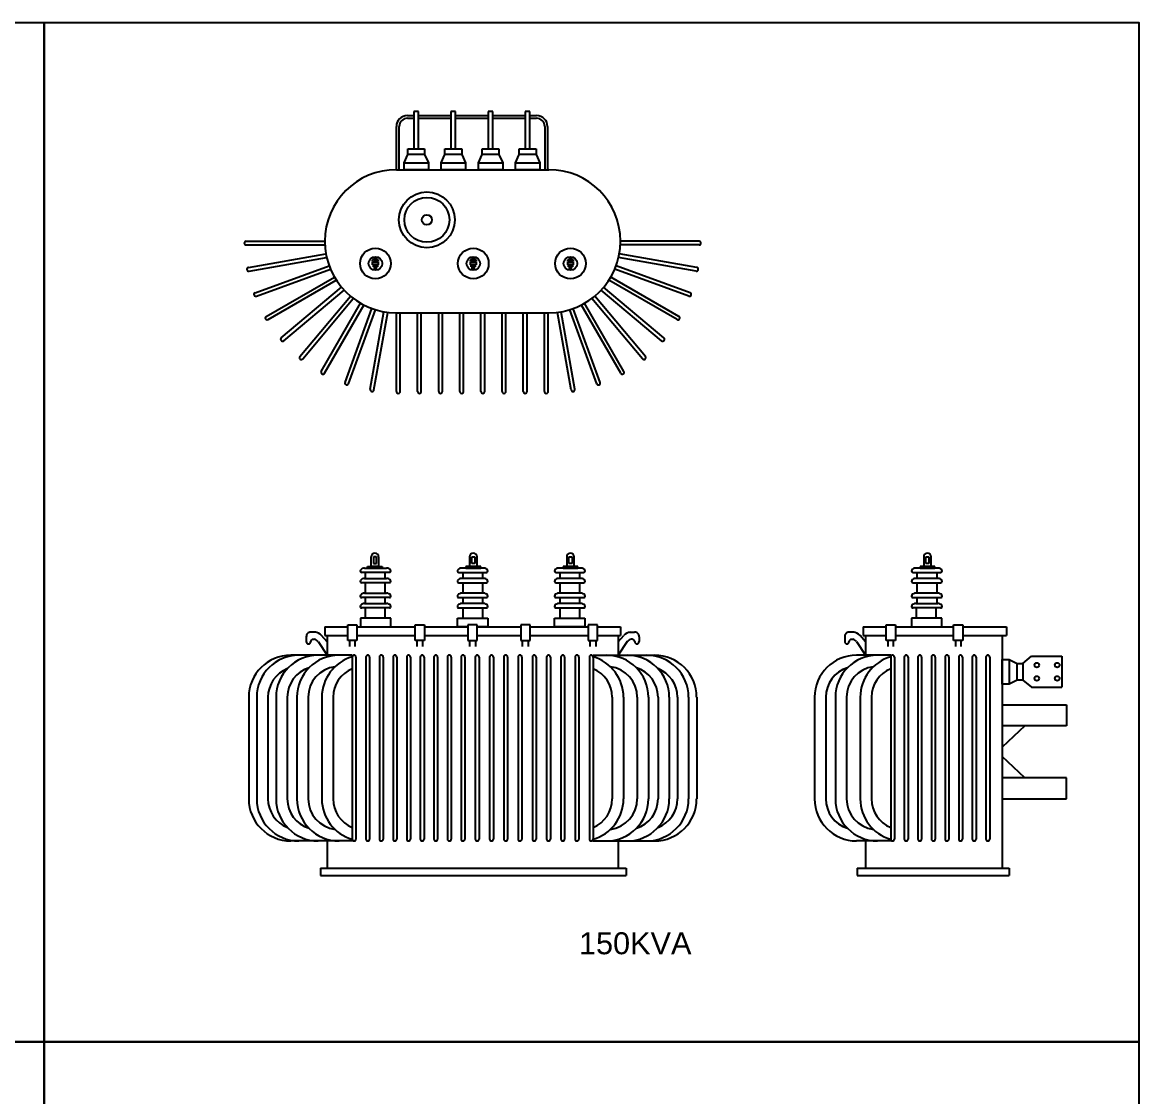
# Model space of a CAD drawing. Header units: millimetres. Extents: x 2237 to 13945, y -185 to 7152.
# Drawn here: x 5900 to 9712, y 3483 to 7152 of the extents above; entities that cross this region are included whole.
import ezdxf

# ---------------------------------------------------------------- set-up
doc = ezdxf.new("R2010")
doc.units = ezdxf.units.MM
doc.layers.add('TRAFO', color=21, linetype='Continuous')
doc.styles.get("Standard").update_dxf_attribs({"font": 'arial.ttf'})

msp = doc.modelspace()

# ---------------------------------------------------------------- linework, layer by layer
for points in [[(2237.4, 7151.6), (5974.5, 7151.6), (5974.5, 3670.8), (2237.4, 3670.8)], [(5974.5, 7151.6), (9711.7, 7151.6), (9711.7, 3670.8), (5974.5, 3670.8)], [(2237.4, 3670.8), (5974.5, 3670.8), (5974.5, -185.4), (2237.4, -185.4)], [(5974.5, 3670.8), (9711.7, 3670.8), (9711.7, -185.4), (5974.5, -185.4)]]:
    msp.add_lwpolyline(points, close=True)
at = {"layer": 'TRAFO'}
for p, q in [((7214.7, 6833.3), (7236.5, 6833.3)), ((7214.7, 6823.9), (7236.5, 6823.9)), ((7252.5, 6846.9), (7236.5, 6846.9)), ((7236.5, 6846.9), (7236.5, 6719.9)), ((7252.5, 6719.9), (7252.5, 6846.9)), ((7252.5, 6833.3), (7363.4, 6833.3)), ((7252.5, 6823.9), (7363.4, 6823.9)), ((7379.4, 6846.9), (7363.4, 6846.9)), ((7363.4, 6846.9), (7363.4, 6719.9)), ((7379.4, 6719.9), (7379.4, 6846.9)), ((7379.4, 6833.3), (7490.3, 6833.3)), ((7379.4, 6823.9), (7490.3, 6823.9)), ((7506.3, 6846.9), (7490.3, 6846.9)), ((7490.3, 6846.9), (7490.3, 6719.9)), ((7506.3, 6719.9), (7506.3, 6846.9)), ((7506.3, 6833.3), (7617.1, 6833.3)), ((7506.3, 6823.9), (7617.1, 6823.9)), ((7633.2, 6846.9), (7617.1, 6846.9)), ((7617.1, 6846.9), (7617.1, 6719.9)), ((7633.2, 6719.9), (7633.2, 6846.9)), ((7633.2, 6833.3), (7655.7, 6833.3)), ((7633.2, 6823.9), (7655.7, 6823.9)), ((7177.2, 6648.4), (7177.2, 6795.8)), ((7186.5, 6648.4), (7186.5, 6795.8)), ((7683.9, 6795.8), (7683.9, 6648.4)), ((7693.2, 6795.8), (7693.2, 6648.4)), ((7215.9, 6700.7), (7215.9, 6719.9)), ((7215.9, 6719.9), (7273.1, 6719.9)), ((7236.5, 6719.9), (7252.5, 6719.9)), ((7273.1, 6719.9), (7273.1, 6700.7)), ((7342.8, 6700.7), (7342.8, 6719.9)), ((7342.8, 6719.9), (7400, 6719.9)), ((7363.4, 6719.9), (7379.4, 6719.9)), ((7400, 6719.9), (7400, 6700.7)), ((7469.6, 6700.7), (7469.6, 6719.9)), ((7469.6, 6719.9), (7526.9, 6719.9)), ((7490.3, 6719.9), (7506.3, 6719.9)), ((7526.9, 6719.9), (7526.9, 6700.7)), ((7596.5, 6700.7), (7596.5, 6719.9)), ((7596.5, 6719.9), (7653.8, 6719.9)), ((7617.1, 6719.9), (7633.2, 6719.9)), ((7653.8, 6719.9), (7653.8, 6700.7)), ((7203.1, 6672.4), (7215.9, 6700.7)), ((7203.1, 6648.4), (7203.1, 6672.4)), ((7203.1, 6672.4), (7286.7, 6672.4)), ((7273.1, 6700.7), (7215.9, 6700.7)), ((7273.1, 6700.7), (7286.7, 6672.4)), ((7286.7, 6672.4), (7286.7, 6648.4)), ((7330, 6672.4), (7342.8, 6700.7)), ((7330, 6648.4), (7330, 6672.4)), ((7330, 6672.4), (7413.5, 6672.4)), ((7400, 6700.7), (7342.8, 6700.7)), ((7400, 6700.7), (7413.5, 6672.4)), ((7413.5, 6672.4), (7413.5, 6648.4)), ((7456.9, 6672.4), (7469.6, 6700.7)), ((7456.9, 6648.4), (7456.9, 6672.4)), ((7456.9, 6672.4), (7540.4, 6672.4)), ((7526.9, 6700.7), (7469.6, 6700.7)), ((7526.9, 6700.7), (7540.4, 6672.4)), ((7540.4, 6672.4), (7540.4, 6648.4)), ((7583.7, 6672.4), (7596.5, 6700.7)), ((7583.7, 6648.4), (7583.7, 6672.4)), ((7583.7, 6672.4), (7667.3, 6672.4)), ((7653.8, 6700.7), (7596.5, 6700.7)), ((7653.8, 6700.7), (7667.3, 6672.4)), ((7667.3, 6672.4), (7667.3, 6648.4)), ((7177.2, 6648.4), (7697.7, 6648.4)), ((7286.7, 6648.4), (7203.1, 6648.4)), ((7413.5, 6648.4), (7330, 6648.4)), ((7540.4, 6648.4), (7456.9, 6648.4)), ((7667.3, 6648.4), (7583.7, 6648.4)), ((6664, 6404.1), (6932.8, 6404.1)), ((8210.6, 6404.1), (7941.8, 6404.1)), ((6664, 6391.3), (6932.8, 6391.3)), ((8210.6, 6391.3), (7941.8, 6391.3)), ((6671.7, 6314.9), (6936.5, 6361.6)), ((6674, 6302.4), (6938.7, 6349)), ((7095.9, 6335.3), (7095.9, 6340.6)), ((7098.2, 6335.3), (7095.9, 6335.3)), ((7095.9, 6332.9), (7114.9, 6332.9)), ((7095.9, 6323.3), (7095.9, 6332.9)), ((7098.2, 6335.3), (7101.5, 6335.3)), ((7098.2, 6332.9), (7112.7, 6332.9)), ((7101.5, 6335.3), (7101.5, 6332.9)), ((7112.7, 6335.3), (7109.4, 6335.3)), ((7109.4, 6335.3), (7109.4, 6332.9)), ((7114.9, 6335.3), (7112.7, 6335.3)), ((7114.9, 6340.6), (7114.9, 6335.3)), ((7114.9, 6332.9), (7114.9, 6323.3)), ((7430.2, 6335.3), (7430.2, 6340.6)), ((7432.4, 6335.3), (7430.2, 6335.3)), ((7430.2, 6332.9), (7449.1, 6332.9)), ((7430.2, 6323.3), (7430.2, 6332.9)), ((7432.4, 6335.3), (7435.7, 6335.3)), ((7432.4, 6332.9), (7446.9, 6332.9)), ((7435.7, 6335.3), (7435.7, 6332.9)), ((7446.9, 6335.3), (7443.6, 6335.3)), ((7443.6, 6335.3), (7443.6, 6332.9)), ((7449.1, 6335.3), (7446.9, 6335.3)), ((7449.1, 6340.6), (7449.1, 6335.3)), ((7449.1, 6332.9), (7449.1, 6323.3)), ((7761.9, 6335.3), (7761.9, 6340.6)), ((7764.2, 6335.3), (7761.9, 6335.3)), ((7761.9, 6332.9), (7780.9, 6332.9)), ((7761.9, 6323.3), (7761.9, 6332.9)), ((7764.2, 6335.3), (7767.4, 6335.3)), ((7764.2, 6332.9), (7778.7, 6332.9)), ((7767.4, 6335.3), (7767.4, 6332.9)), ((7778.7, 6335.3), (7775.4, 6335.3)), ((7775.4, 6335.3), (7775.4, 6332.9)), ((7780.9, 6335.3), (7778.7, 6335.3)), ((7780.9, 6340.6), (7780.9, 6335.3)), ((7780.9, 6332.9), (7780.9, 6323.3)), ((8200.6, 6302.4), (7935.9, 6349)), ((8202.9, 6314.9), (7938.1, 6361.6)), ((6694.9, 6228.5), (6947.5, 6320.5)), ((6699.3, 6216.5), (6951.9, 6308.5)), ((7114.9, 6323.3), (7095.9, 6323.3)), ((7098.7, 6323.3), (7112.1, 6323.3)), ((7098.7, 6317.1), (7098.7, 6323.3)), ((7112.1, 6317.1), (7098.7, 6317.1)), ((7102.1, 6317.1), (7108.3, 6317.1)), ((7102.1, 6310.2), (7102.1, 6317.1)), ((7108.3, 6310.2), (7102.1, 6310.2)), ((7108.3, 6317.1), (7108.3, 6310.2)), ((7112.1, 6323.3), (7112.1, 6317.1)), ((7449.1, 6323.3), (7430.2, 6323.3)), ((7432.9, 6323.3), (7446.3, 6323.3)), ((7432.9, 6317.1), (7432.9, 6323.3)), ((7446.3, 6317.1), (7432.9, 6317.1)), ((7436.3, 6317.1), (7442.5, 6317.1)), ((7436.3, 6310.2), (7436.3, 6317.1)), ((7442.5, 6310.2), (7436.3, 6310.2)), ((7442.5, 6317.1), (7442.5, 6310.2)), ((7446.3, 6323.3), (7446.3, 6317.1)), ((7780.9, 6323.3), (7761.9, 6323.3)), ((7764.7, 6323.3), (7778.1, 6323.3)), ((7764.7, 6317.1), (7764.7, 6323.3)), ((7778.1, 6317.1), (7764.7, 6317.1)), ((7768.1, 6317.1), (7774.3, 6317.1)), ((7768.1, 6310.2), (7768.1, 6317.1)), ((7774.3, 6310.2), (7768.1, 6310.2)), ((7774.3, 6317.1), (7774.3, 6310.2)), ((7778.1, 6323.3), (7778.1, 6317.1)), ((8175.3, 6216.5), (7922.7, 6308.5)), ((8179.7, 6228.5), (7927.1, 6320.5)), ((6732.7, 6147.5), (6965.5, 6281.9)), ((6739.1, 6136.4), (6971.9, 6270.8)), ((8135.5, 6136.4), (7902.7, 6270.8)), ((8141.9, 6147.5), (7909.1, 6281.9)), ((6784, 6074.2), (6989.9, 6247)), ((6792.2, 6064.4), (6998.2, 6237.2)), ((6847.3, 6011), (7020.1, 6216.9)), ((8027.3, 6011), (7854.5, 6216.9)), ((8082.4, 6064.4), (7876.4, 6237.2)), ((8090.6, 6074.2), (7884.7, 6247)), ((6857.1, 6002.7), (7029.9, 6208.7)), ((6920.5, 5959.7), (7054.9, 6192.5)), ((6931.6, 5953.3), (7066, 6186.1)), ((7943, 5953.3), (7808.6, 6186.1)), ((7954.1, 5959.7), (7819.7, 6192.5)), ((8017.5, 6002.7), (7844.7, 6208.7)), ((7001.6, 5921.9), (7093.5, 6174.5)), ((7013.6, 5917.5), (7105.6, 6170.1)), ((7088, 5898.7), (7134.7, 6163.5)), ((7100.6, 5896.5), (7147.3, 6161.2)), ((7177.1, 5890.9), (7177.1, 6159.7)), ((7177.2, 6159.7), (7697.7, 6159.7)), ((7189.9, 5890.9), (7189.9, 6159.7)), ((7249.3, 5890.9), (7249.3, 6159.7)), ((7262.1, 5890.9), (7262.1, 6159.7)), ((7321.5, 5890.9), (7321.5, 6159.7)), ((7334.3, 5890.9), (7334.3, 6159.7)), ((7393.7, 5890.9), (7393.7, 6159.7)), ((7406.5, 5890.9), (7406.5, 6159.7)), ((7465.9, 5890.9), (7465.9, 6159.7)), ((7478.7, 5890.9), (7478.7, 6159.7)), ((7538.1, 5890.9), (7538.1, 6159.7)), ((7550.9, 5890.9), (7550.9, 6159.7)), ((7610.3, 5890.9), (7610.3, 6159.7)), ((7623.1, 5890.9), (7623.1, 6159.7)), ((7682.5, 5890.9), (7682.5, 6159.7)), ((7695.3, 5890.9), (7695.3, 6159.7)), ((7774, 5896.5), (7727.3, 6161.2)), ((7786.6, 5898.7), (7739.9, 6163.5)), ((7861, 5917.5), (7769, 6170.1)), ((7873, 5921.9), (7781.1, 6174.5)), ((7090.9, 5293.9), (7090.9, 5326)), ((7109, 5326.4), (7098.5, 5326.4)), ((7098.5, 5326.4), (7098.5, 5303.5)), ((7098.5, 5303.5), (7109, 5303.5)), ((7109, 5303.5), (7109, 5326.4)), ((7116.5, 5326), (7116.5, 5293.9)), ((7426.9, 5326), (7426.9, 5293.9)), ((7434.4, 5326.4), (7444.9, 5326.4)), ((7434.4, 5303.5), (7434.4, 5326.4)), ((7444.9, 5303.5), (7434.4, 5303.5)), ((7444.9, 5326.4), (7444.9, 5303.5)), ((7452.4, 5293.9), (7452.4, 5326)), ((7758.6, 5326), (7758.6, 5293.9)), ((7766.2, 5326.4), (7776.7, 5326.4)), ((7766.2, 5303.5), (7766.2, 5326.4)), ((7776.7, 5303.5), (7766.2, 5303.5)), ((7776.7, 5326.4), (7776.7, 5303.5)), ((7784.2, 5293.9), (7784.2, 5326)), ((8977.7, 5326), (8977.7, 5293.9)), ((8985.2, 5326.4), (8995.7, 5326.4)), ((8985.2, 5303.5), (8985.2, 5326.4)), ((8995.7, 5303.5), (8985.2, 5303.5)), ((8995.7, 5326.4), (8995.7, 5303.5)), ((9003.2, 5293.9), (9003.2, 5326)), ((7153, 5273.2), (7058.9, 5273.2)), ((7068, 5288.3), (7143.8, 5288.3)), ((7071.1, 5253), (7071.1, 5273.2)), ((7078.5, 5288.3), (7078.5, 5293.9)), ((7078.5, 5293.9), (7128.9, 5293.9)), ((7128.9, 5288.3), (7078.5, 5288.3)), ((7116.5, 5293.9), (7090.9, 5293.9)), ((7128.9, 5293.9), (7128.9, 5288.3)), ((7138.4, 5253), (7138.4, 5273.2)), ((7390.3, 5273.2), (7484.5, 5273.2)), ((7475.3, 5288.3), (7399.5, 5288.3)), ((7405, 5253), (7405, 5273.2)), ((7464.9, 5293.9), (7414.4, 5293.9)), ((7414.4, 5293.9), (7414.4, 5288.3)), ((7414.4, 5288.3), (7464.9, 5288.3)), ((7426.9, 5293.9), (7452.4, 5293.9)), ((7464.9, 5288.3), (7464.9, 5293.9)), ((7472.3, 5253), (7472.3, 5273.2)), ((7722.1, 5273.2), (7816.3, 5273.2)), ((7807.1, 5288.3), (7731.3, 5288.3)), ((7736.7, 5253), (7736.7, 5273.2)), ((7796.6, 5293.9), (7746.2, 5293.9)), ((7746.2, 5293.9), (7746.2, 5288.3)), ((7746.2, 5288.3), (7796.6, 5288.3)), ((7758.6, 5293.9), (7784.2, 5293.9)), ((7796.6, 5288.3), (7796.6, 5293.9)), ((7804, 5253), (7804, 5273.2)), ((8941.1, 5273.2), (9035.3, 5273.2)), ((9026.1, 5288.3), (8950.3, 5288.3)), ((8955.7, 5253), (8955.7, 5273.2)), ((9015.7, 5293.9), (8965.2, 5293.9)), ((8965.2, 5293.9), (8965.2, 5288.3)), ((8965.2, 5288.3), (9015.7, 5288.3)), ((8977.7, 5293.9), (9003.2, 5293.9)), ((9015.7, 5288.3), (9015.7, 5293.9)), ((9023.1, 5253), (9023.1, 5273.2)), ((7153, 5237.9), (7058.9, 5237.9)), ((7068, 5253), (7143.8, 5253)), ((7071.1, 5202.5), (7071.1, 5237.4)), ((7138.4, 5202.5), (7138.4, 5237.4)), ((7390.3, 5237.9), (7484.5, 5237.9)), ((7475.3, 5253), (7399.5, 5253)), ((7405, 5202.5), (7405, 5237.4)), ((7472.3, 5202.5), (7472.3, 5237.4)), ((7722.1, 5237.9), (7816.3, 5237.9)), ((7807.1, 5253), (7731.3, 5253)), ((7736.7, 5202.5), (7736.7, 5237.4)), ((7804, 5202.5), (7804, 5237.4)), ((8941.1, 5237.9), (9035.3, 5237.9)), ((9026.1, 5253), (8950.3, 5253)), ((8955.7, 5202.5), (8955.7, 5237.4)), ((9023.1, 5202.5), (9023.1, 5237.4)), ((7153, 5187.5), (7058.9, 5187.5)), ((7068, 5202.5), (7143.8, 5202.5)), ((7071.1, 5167.2), (7071.1, 5187.5)), ((7138.4, 5167.2), (7138.4, 5187.5)), ((7390.3, 5187.5), (7484.5, 5187.5)), ((7475.3, 5202.5), (7399.5, 5202.5)), ((7405, 5167.2), (7405, 5187.5)), ((7472.3, 5167.2), (7472.3, 5187.5)), ((7722.1, 5187.5), (7816.3, 5187.5)), ((7807.1, 5202.5), (7731.3, 5202.5)), ((7736.7, 5167.2), (7736.7, 5187.5)), ((7804, 5167.2), (7804, 5187.5)), ((8941.1, 5187.5), (9035.3, 5187.5)), ((9026.1, 5202.5), (8950.3, 5202.5)), ((8955.7, 5167.2), (8955.7, 5187.5)), ((9023.1, 5167.2), (9023.1, 5187.5)), ((7153, 5152.2), (7058.9, 5152.2)), ((7068, 5167.2), (7143.8, 5167.2)), ((7071.1, 5116.8), (7071.1, 5151.6)), ((7138.4, 5116.8), (7138.4, 5151.6)), ((7390.3, 5152.2), (7484.5, 5152.2)), ((7475.3, 5167.2), (7399.5, 5167.2)), ((7405, 5116.8), (7405, 5151.6)), ((7472.3, 5116.8), (7472.3, 5151.6)), ((7722.1, 5152.2), (7816.3, 5152.2)), ((7807.1, 5167.2), (7731.3, 5167.2)), ((7736.7, 5116.8), (7736.7, 5151.6)), ((7804, 5116.8), (7804, 5151.6)), ((9035.3, 5152.2), (8941.1, 5152.2)), ((8950.3, 5167.2), (9026.1, 5167.2)), ((8953.3, 5116.8), (8953.3, 5151.6)), ((9020.7, 5116.8), (9020.7, 5151.6)), ((7157.6, 5116.8), (7054.2, 5116.8)), ((7054.2, 5116.8), (7054.2, 5088)), ((7157.6, 5088), (7157.6, 5116.8)), ((7385.7, 5088), (7385.7, 5116.8)), ((7385.7, 5116.8), (7489.1, 5116.8)), ((7489.1, 5116.8), (7489.1, 5088)), ((7717.5, 5116.8), (7820.9, 5116.8)), ((7717.5, 5088), (7717.5, 5116.8)), ((7820.9, 5116.8), (7820.9, 5088)), ((9039.9, 5116.8), (8936.5, 5116.8)), ((8936.5, 5116.8), (8936.5, 5088)), ((9039.9, 5088), (9039.9, 5116.8)), ((6932.8, 5088), (7010.7, 5088)), ((6932.8, 5088), (6932.8, 5058.1)), ((7010.7, 5041.2), (7010.7, 5094.1)), ((7010.7, 5094.1), (7042.5, 5094.1)), ((7042.5, 5094.1), (7042.5, 5041.2)), ((7042.5, 5088), (7241.3, 5088)), ((7054.2, 5088), (7157.6, 5088)), ((7241.3, 5041.2), (7241.3, 5094.1)), ((7241.3, 5094.1), (7273, 5094.1)), ((7273, 5094.1), (7273, 5041.2)), ((7273, 5088), (7421.5, 5088)), ((7421.5, 5088), (7385.7, 5088)), ((7453.3, 5094.1), (7421.5, 5094.1)), ((7421.5, 5094.1), (7421.5, 5041.2)), ((7453.3, 5041.2), (7453.3, 5094.1)), ((7453.3, 5088), (7601.8, 5088)), ((7489.1, 5088), (7453.3, 5088)), ((7633.6, 5094.1), (7601.8, 5094.1)), ((7601.8, 5094.1), (7601.8, 5041.2)), ((7633.6, 5041.2), (7633.6, 5094.1)), ((7633.6, 5088), (7832.4, 5088)), ((7820.9, 5088), (7717.5, 5088)), ((7864.1, 5094.1), (7832.4, 5094.1)), ((7832.4, 5094.1), (7832.4, 5041.2)), ((7864.1, 5041.2), (7864.1, 5094.1)), ((7864.1, 5088), (7942.1, 5088)), ((7942.1, 5088), (7942.1, 5058.1)), ((8771.4, 5088), (8849.3, 5088)), ((8771.4, 5088), (8771.4, 5058.1)), ((8849.3, 5041.2), (8849.3, 5094.1)), ((8849.3, 5094.1), (8881, 5094.1)), ((8881, 5094.1), (8881, 5041.2)), ((8881, 5088), (9079.8, 5088)), ((8936.5, 5088), (9039.9, 5088)), ((9079.8, 5041.2), (9079.8, 5094.1)), ((9079.8, 5094.1), (9111.6, 5094.1)), ((9111.6, 5094.1), (9111.6, 5041.2)), ((9111.6, 5088), (9260.1, 5088)), ((9260.1, 5088), (9260.1, 5058.1)), ((6869.4, 5053.7), (6869.4, 5036.9)), ((6884.4, 5036.9), (6884.4, 5037.4)), ((6901.5, 5068.9), (6884.6, 5068.9)), ((6891.9, 5044.8), (6896.6, 5044.8)), ((6909.9, 5037.4), (6940.6, 4990.7)), ((6940.6, 5036.1), (6921.8, 5058)), ((6932.8, 5058.1), (7010.7, 5058.1)), ((6940.6, 5058.1), (6940.6, 4990.7)), ((7042.5, 5041.2), (7010.7, 5041.2)), ((7036.3, 5041.2), (7016.8, 5041.2)), ((7016.8, 5041.2), (7016.8, 5020.2)), ((7036.3, 5020.2), (7036.3, 5041.2)), ((7042.5, 5058.1), (7241.3, 5058.1)), ((7273, 5041.2), (7241.3, 5041.2)), ((7266.9, 5041.2), (7247.4, 5041.2)), ((7247.4, 5041.2), (7247.4, 5020.2)), ((7266.9, 5020.2), (7266.9, 5041.2)), ((7273, 5058.1), (7421.5, 5058.1)), ((7421.5, 5041.2), (7453.3, 5041.2)), ((7427.7, 5020.2), (7427.7, 5041.2)), ((7427.7, 5041.2), (7447.2, 5041.2)), ((7447.2, 5041.2), (7447.2, 5020.2)), ((7453.3, 5058.1), (7601.8, 5058.1)), ((7601.8, 5041.2), (7633.6, 5041.2)), ((7608, 5020.2), (7608, 5041.2)), ((7608, 5041.2), (7627.4, 5041.2)), ((7627.4, 5041.2), (7627.4, 5020.2)), ((7633.6, 5058.1), (7832.4, 5058.1)), ((7832.4, 5041.2), (7864.1, 5041.2)), ((7838.5, 5020.2), (7838.5, 5041.2)), ((7838.5, 5041.2), (7858, 5041.2)), ((7858, 5041.2), (7858, 5020.2)), ((7864.1, 5058.1), (7942.1, 5058.1)), ((7934.5, 5058.1), (7934.5, 4990.7)), ((7934.5, 5036.1), (7953.3, 5058)), ((7965.3, 5037.4), (7934.5, 4990.7)), ((7973.6, 5068.9), (7990.5, 5068.9)), ((7983.2, 5044.8), (7978.5, 5044.8)), ((7990.7, 5036.9), (7990.7, 5037.4)), ((8005.8, 5053.7), (8005.8, 5036.9)), ((8707.9, 5053.7), (8707.9, 5036.9)), ((8722.9, 5036.9), (8722.9, 5037.4)), ((8740.1, 5068.9), (8723.2, 5068.9)), ((8730.5, 5044.8), (8735.2, 5044.8)), ((8748.4, 5037.4), (8779.2, 4990.7)), ((8779.2, 5036.1), (8760.4, 5058)), ((8771.4, 5058.1), (8849.3, 5058.1)), ((8779.2, 5058.1), (8779.2, 4990.7)), ((8881, 5041.2), (8849.3, 5041.2)), ((8874.9, 5041.2), (8855.4, 5041.2)), ((8855.4, 5041.2), (8855.4, 5020.2)), ((8874.9, 5020.2), (8874.9, 5041.2)), ((8881, 5058.1), (9079.8, 5058.1)), ((9111.6, 5041.2), (9079.8, 5041.2)), ((9105.4, 5041.2), (9086, 5041.2)), ((9086, 5041.2), (9086, 5020.2)), ((9105.4, 5020.2), (9105.4, 5041.2)), ((9111.6, 5058.1), (9260.1, 5058.1)), ((9245, 5058.1), (9245, 4263)), ((6830.5, 4990.7), (6816.3, 4990.7)), ((6911.8, 4990.7), (6816.3, 4990.7)), ((7026.3, 4990.7), (6824.6, 4990.7)), ((7026.3, 4990.7), (6940.4, 4990.7)), ((7026.3, 4990.7), (6950.2, 4990.7)), ((7026.3, 4984.3), (7026.3, 4362.9)), ((7039.1, 4984.3), (7039.1, 4362.9)), ((7072.8, 4984.3), (7072.8, 4362.9)), ((7085.6, 4984.3), (7085.6, 4362.9)), ((7119.2, 4984.3), (7119.2, 4362.9)), ((7132, 4984.3), (7132, 4362.9)), ((7165.7, 4984.3), (7165.7, 4362.9)), ((7178.5, 4984.3), (7178.5, 4362.9)), ((7212.2, 4984.3), (7212.2, 4362.9)), ((7224.9, 4984.3), (7224.9, 4362.9)), ((7258.6, 4984.3), (7258.6, 4362.9)), ((7271.4, 4984.3), (7271.4, 4362.9)), ((7305.1, 4984.3), (7305.1, 4362.9)), ((7317.9, 4984.3), (7317.9, 4362.9)), ((7351.5, 4984.3), (7351.5, 4362.9)), ((7364.3, 4984.3), (7364.3, 4362.9)), ((7398, 4984.3), (7398, 4362.9)), ((7410.8, 4984.3), (7410.8, 4362.9)), ((7446.6, 4984.3), (7446.6, 4362.9)), ((7459.4, 4984.3), (7459.4, 4362.9)), ((7495.3, 4984.3), (7495.3, 4362.9)), ((7508.1, 4984.3), (7508.1, 4362.9)), ((7544, 4984.3), (7544, 4362.9)), ((7556.8, 4984.3), (7556.8, 4362.9)), ((7592.7, 4984.3), (7592.7, 4362.9)), ((7605.5, 4984.3), (7605.5, 4362.9)), ((7641.3, 4984.3), (7641.3, 4362.9)), ((7654.1, 4984.3), (7654.1, 4362.9)), ((7690, 4984.3), (7690, 4362.9)), ((7702.8, 4984.3), (7702.8, 4362.9)), ((7738.7, 4984.3), (7738.7, 4362.9)), ((7751.5, 4984.3), (7751.5, 4362.9)), ((7787.3, 4984.3), (7787.3, 4362.9)), ((7800.1, 4984.3), (7800.1, 4362.9)), ((7836, 4984.3), (7836, 4362.9)), ((7848.8, 4990.7), (8050.5, 4990.7)), ((7848.8, 4990.7), (7924.9, 4990.7)), ((7848.8, 4990.7), (7934.7, 4990.7)), ((7848.8, 4984.3), (7848.8, 4362.9)), ((7963.3, 4990.7), (8058.8, 4990.7)), ((8044.6, 4990.7), (8058.8, 4990.7)), ((8864.9, 4990.7), (8748.4, 4990.7)), ((8864.9, 4990.7), (8779, 4990.7)), ((8864.9, 4990.7), (8788.8, 4990.7)), ((8864.9, 4984.3), (8864.9, 4362.9)), ((8877.7, 4984.3), (8877.7, 4362.9)), ((8911.4, 4984.3), (8911.4, 4362.9)), ((8924.1, 4984.3), (8924.1, 4362.9)), ((8957.8, 4984.3), (8957.8, 4362.9)), ((8970.6, 4984.3), (8970.6, 4362.9)), ((9004.3, 4984.3), (9004.3, 4362.9)), ((9017.1, 4984.3), (9017.1, 4362.9)), ((9050.7, 4984.3), (9050.7, 4362.9)), ((9063.5, 4984.3), (9063.5, 4362.9)), ((9097.2, 4984.3), (9097.2, 4362.9)), ((9110, 4984.3), (9110, 4362.9)), ((9143.6, 4984.3), (9143.6, 4362.9)), ((9156.4, 4984.3), (9156.4, 4362.9)), ((9190.1, 4984.3), (9190.1, 4362.9)), ((9202.9, 4984.3), (9202.9, 4362.9)), ((9245, 4975.6), (9269, 4975.6)), ((9245, 4892), (9245, 4975.6)), ((9269, 4975.6), (9297.3, 4962.8)), ((9269, 4975.6), (9269, 4892)), ((9297.3, 4962.8), (9316.5, 4962.8)), ((9297.3, 4905.5), (9297.3, 4962.8)), ((9316.5, 4962.8), (9345.7, 4987.1)), ((9316.5, 4962.8), (9316.5, 4905.5)), ((9345.7, 4987.1), (9449.7, 4987.1)), ((9449.7, 4987.1), (9449.7, 4881.2)), ((9269, 4892), (9245, 4892)), ((9297.3, 4905.5), (9269, 4892)), ((9316.5, 4905.5), (9297.3, 4905.5)), ((9316.5, 4905.5), (9345.7, 4881.2)), ((9345.7, 4881.2), (9449.7, 4881.2)), ((6672.8, 4847.1), (6672.8, 4500)), ((6700.2, 4847.1), (6700.2, 4500)), ((6738.5, 4847.1), (6738.5, 4500)), ((6766.3, 4847.1), (6766.3, 4500)), ((6804.5, 4847.1), (6804.5, 4500)), ((6837.5, 4847.1), (6837.5, 4500)), ((6875.8, 4847.1), (6875.8, 4500)), ((6922.5, 4847.1), (6922.5, 4500)), ((6960.8, 4847.1), (6960.8, 4500)), ((7914.3, 4847.1), (7914.3, 4500)), ((7952.6, 4847.1), (7952.6, 4500)), ((7999.3, 4847.1), (7999.3, 4500)), ((8037.6, 4847.1), (8037.6, 4500)), ((8070.6, 4847.1), (8070.6, 4500)), ((8108.9, 4847.1), (8108.9, 4500)), ((8136.6, 4847.1), (8136.6, 4500)), ((8174.9, 4847.1), (8174.9, 4500)), ((8202.4, 4847.1), (8202.4, 4500)), ((8604.8, 4847.1), (8604.8, 4500)), ((8643.1, 4847.1), (8643.1, 4500)), ((8676.1, 4847.1), (8676.1, 4500)), ((8714.4, 4847.1), (8714.4, 4500)), ((8761.1, 4847.1), (8761.1, 4500)), ((8799.3, 4847.1), (8799.3, 4500)), ((9245, 4821.3), (9464.8, 4821.3)), ((9464.8, 4821.3), (9464.8, 4749.4)), ((9464.8, 4749.4), (9245, 4749.4)), ((9322.8, 4749.4), (9245, 4677)), ((9322.8, 4571.8), (9245, 4644.2)), ((9464.8, 4571.8), (9245, 4571.8)), ((9464.8, 4499.9), (9464.8, 4571.8)), ((9245, 4499.9), (9464.8, 4499.9)), ((7001.2, 4356.5), (6815, 4356.5)), ((7026.3, 4356.5), (6824.6, 4356.5)), ((7026.3, 4356.5), (6940.4, 4356.5)), ((6940.6, 4356.5), (6940.6, 4263)), ((7026.3, 4356.5), (6950.2, 4356.5)), ((7848.8, 4356.5), (8050.5, 4356.5)), ((7848.8, 4356.5), (7924.9, 4356.5)), ((7848.8, 4356.5), (7934.7, 4356.5)), ((7874, 4356.5), (8060.1, 4356.5)), ((7934.5, 4356.5), (7934.5, 4263)), ((8839.7, 4356.5), (8748.4, 4356.5)), ((8864.9, 4356.5), (8779, 4356.5)), ((8779.2, 4356.5), (8779.2, 4263)), ((8864.9, 4356.5), (8788.8, 4356.5)), ((6917.5, 4263), (7961.8, 4263)), ((6917.5, 4263), (6917.5, 4238.8)), ((6917.5, 4238.8), (7961.8, 4238.8)), ((7961.8, 4263), (7961.8, 4238.8)), ((8750.2, 4263), (9269.5, 4263)), ((8750.2, 4263), (8750.2, 4238.8)), ((8750.2, 4238.8), (9269.5, 4238.8)), ((8779.2, 4263), (9245, 4263)), ((9269.5, 4263), (9269.5, 4238.8))]:
    msp.add_line(p, q, dxfattribs=at)
for centre, radius in [((7281.2, 6477.2), 95.3), ((7281.2, 6477.2), 76.7), ((7281.2, 6477.2), 17), ((7105.4, 6328.1), 52.4), ((7439.7, 6328.1), 52.4), ((7771.4, 6328.1), 52.4), ((7105.4, 6328.1), 23.3), ((7105.4, 6338.1), 3.29), ((7439.7, 6328.1), 23.3), ((7439.7, 6338.1), 3.29), ((7771.4, 6328.1), 23.3), ((7771.4, 6338.1), 3.29), ((9364, 4956.9), 7.85), ((9433.6, 4956.9), 7.85), ((9364, 4911.4), 7.85), ((9433.6, 4911.4), 7.85)]:
    msp.add_circle(centre, radius, dxfattribs=at)
for centre, radius, start, end in [((7214.7, 6795.8), 37.5, 90, 180), ((7214.7, 6795.8), 28.1, 90, 180), ((7655.7, 6795.8), 37.5, 0, 90), ((7655.7, 6795.8), 28.1, 0, 90), ((7177.2, 6404.1), 244.4, 90, 270), ((7697.7, 6404.1), 244.4, 270, 90), ((6664, 6397.7), 6.4, 90, 270), ((8210.6, 6397.7), 6.4, 270, 90), ((7105.4, 6328.4), 15.4, 51.9125, 128.0875), ((7439.7, 6328.4), 15.4, 51.9125, 128.0875), ((7771.4, 6328.4), 15.4, 51.9125, 128.0875), ((6672.9, 6308.6), 6.4, 100, 280), ((8201.7, 6308.6), 6.4, 260, 80), ((6697.1, 6222.5), 6.4, 110, 290), ((8177.5, 6222.5), 6.4, 250, 70), ((6735.9, 6141.9), 6.4, 120, 300), ((8138.7, 6141.9), 6.4, 240, 60), ((6788.1, 6069.3), 6.4, 130, 310), ((8086.5, 6069.3), 6.4, 230, 50), ((6852.2, 6006.8), 6.4, 140, 320), ((8022.4, 6006.8), 6.4, 220, 40), ((6926.1, 5956.5), 6.4, 150, 330), ((7948.5, 5956.5), 6.4, 210, 30), ((7007.6, 5919.7), 6.4, 160, 340), ((7867, 5919.7), 6.4, 200, 20), ((7094.3, 5897.6), 6.4, 170, 350), ((7183.5, 5890.9), 6.4, 180, 0), ((7255.7, 5890.9), 6.4, 180, 0), ((7327.9, 5890.9), 6.4, 180, 0), ((7400.1, 5890.9), 6.4, 180, 0), ((7472.3, 5890.9), 6.4, 180, 0), ((7544.5, 5890.9), 6.4, 180, 0), ((7616.7, 5890.9), 6.4, 180, 0), ((7688.9, 5890.9), 6.4, 180, 0), ((7780.3, 5897.6), 6.4, 190, 10), ((7103.7, 5326), 12.8, 0, 180), ((7439.7, 5326), 12.8, 0, 180), ((7771.4, 5326), 12.8, 0, 180), ((8990.4, 5326), 12.8, 0, 180), ((7059.9, 5278.3), 6.07, 148.6352, 212.668), ((7068.4, 5271.3), 17, 91.1111, 143.3305), ((7059.3, 5279.7), 6.46, 226.3025, 266.3432), ((7143.5, 5271.3), 17, 36.6695, 88.8889), ((7152.6, 5279.7), 6.46, 273.6568, 313.6975), ((7152, 5278.3), 6.07, 327.332, 31.3648), ((7391.4, 5278.3), 6.07, 148.6352, 212.668), ((7399.8, 5271.3), 17, 91.1111, 143.3305), ((7390.7, 5279.7), 6.46, 226.3025, 266.3432), ((7475, 5271.3), 17, 36.6695, 88.8889), ((7484.1, 5279.7), 6.46, 273.6568, 313.6975), ((7483.4, 5278.3), 6.07, 327.332, 31.3648), ((7723.2, 5278.3), 6.07, 148.6352, 212.668), ((7731.6, 5271.3), 17, 91.1111, 143.3305), ((7722.5, 5279.7), 6.46, 226.3025, 266.3432), ((7806.8, 5271.3), 17, 36.6695, 88.8889), ((7815.9, 5279.7), 6.46, 273.6568, 313.6975), ((7815.2, 5278.3), 6.07, 327.332, 31.3648), ((8942.2, 5278.3), 6.07, 148.6352, 212.668), ((8950.6, 5271.3), 17, 91.1111, 143.3305), ((8941.5, 5279.7), 6.46, 226.3025, 266.3432), ((9025.8, 5271.3), 17, 36.6695, 88.8889), ((9034.9, 5279.7), 6.46, 273.6568, 313.6975), ((9034.2, 5278.3), 6.07, 327.332, 31.3648), ((7059.9, 5243), 6.07, 148.6352, 212.668), ((7068.4, 5236), 17, 91.1111, 143.3305), ((7059.3, 5244.4), 6.46, 226.3025, 266.3432), ((7143.5, 5236), 17, 36.6695, 88.8889), ((7152.6, 5244.4), 6.46, 273.6568, 313.6975), ((7152, 5243), 6.07, 327.332, 31.3648), ((7391.4, 5243), 6.07, 148.6352, 212.668), ((7399.8, 5236), 17, 91.1111, 143.3305), ((7390.7, 5244.4), 6.46, 226.3025, 266.3432), ((7475, 5236), 17, 36.6695, 88.8889), ((7484.1, 5244.4), 6.46, 273.6568, 313.6975), ((7483.4, 5243), 6.07, 327.332, 31.3648), ((7723.2, 5243), 6.07, 148.6352, 212.668), ((7731.6, 5236), 17, 91.1111, 143.3305), ((7722.5, 5244.4), 6.46, 226.3025, 266.3432), ((7806.8, 5236), 17, 36.6695, 88.8889), ((7815.9, 5244.4), 6.46, 273.6568, 313.6975), ((7815.2, 5243), 6.07, 327.332, 31.3648), ((8942.2, 5243), 6.07, 148.6352, 212.668), ((8950.6, 5236), 17, 91.1111, 143.3305), ((8941.5, 5244.4), 6.46, 226.3025, 266.3432), ((9025.8, 5236), 17, 36.6695, 88.8889), ((9034.9, 5244.4), 6.46, 273.6568, 313.6975), ((9034.2, 5243), 6.07, 327.332, 31.3648), ((7059.9, 5192.5), 6.07, 148.6352, 212.668), ((7068.4, 5185.5), 17, 91.1111, 143.3305), ((7059.3, 5193.9), 6.46, 226.3025, 266.3432), ((7143.5, 5185.5), 17, 36.6695, 88.8889), ((7152.6, 5193.9), 6.46, 273.6568, 313.6975), ((7152, 5192.5), 6.07, 327.332, 31.3648), ((7391.4, 5192.5), 6.07, 148.6352, 212.668), ((7399.8, 5185.5), 17, 91.1111, 143.3305), ((7390.7, 5193.9), 6.46, 226.3025, 266.3432), ((7475, 5185.5), 17, 36.6695, 88.8889), ((7484.1, 5193.9), 6.46, 273.6568, 313.6975), ((7483.4, 5192.5), 6.07, 327.332, 31.3648), ((7723.2, 5192.5), 6.07, 148.6352, 212.668), ((7731.6, 5185.5), 17, 91.1111, 143.3305), ((7722.5, 5193.9), 6.46, 226.3025, 266.3432), ((7806.8, 5185.5), 17, 36.6695, 88.8889), ((7815.9, 5193.9), 6.46, 273.6568, 313.6975), ((7815.2, 5192.5), 6.07, 327.332, 31.3648), ((8942.2, 5192.5), 6.07, 148.6352, 212.668), ((8950.6, 5185.5), 17, 91.1111, 143.3305), ((8941.5, 5193.9), 6.46, 226.3025, 266.3432), ((9025.8, 5185.5), 17, 36.6695, 88.8889), ((9034.9, 5193.9), 6.46, 273.6568, 313.6975), ((9034.2, 5192.5), 6.07, 327.332, 31.3648), ((7059.9, 5157.2), 6.07, 148.6352, 212.668), ((7068.4, 5150.2), 17, 91.1111, 143.3305), ((7059.3, 5158.6), 6.46, 226.3025, 266.3432), ((7143.5, 5150.2), 17, 36.6695, 88.8889), ((7152.6, 5158.6), 6.46, 273.6568, 313.6975), ((7152, 5157.2), 6.07, 327.332, 31.3648), ((7391.4, 5157.2), 6.07, 148.6352, 212.668), ((7399.8, 5150.2), 17, 91.1111, 143.3305), ((7390.7, 5158.6), 6.46, 226.3025, 266.3432), ((7475, 5150.2), 17, 36.6695, 88.8889), ((7484.1, 5158.6), 6.46, 273.6568, 313.6975), ((7483.4, 5157.2), 6.07, 327.332, 31.3648), ((7723.2, 5157.2), 6.07, 148.6352, 212.668), ((7731.6, 5150.2), 17, 91.1111, 143.3305), ((7722.5, 5158.6), 6.46, 226.3025, 266.3432), ((7806.8, 5150.2), 17, 36.6695, 88.8889), ((7815.9, 5158.6), 6.46, 273.6568, 313.6975), ((7815.2, 5157.2), 6.07, 327.332, 31.3648), ((8942.2, 5157.2), 6.07, 148.6352, 212.668), ((8950.6, 5150.2), 17, 91.1111, 143.3305), ((8941.5, 5158.6), 6.46, 226.3025, 266.3432), ((9025.8, 5150.2), 17, 36.6695, 88.8889), ((9034.9, 5158.6), 6.46, 273.6568, 313.6975), ((9034.2, 5157.2), 6.07, 327.332, 31.3648), ((6883.9, 5054.4), 14.5, 87.0531, 183.0552), ((6876.9, 5036.9), 7.51, 180, 0), ((6891.9, 5037.2), 7.53, 90, 181.2449), ((6893.1, 5022.9), 22.2, 40.9601, 80.9317), ((6897.7, 5036.9), 32.1, 41.172, 88.5431), ((7977.5, 5036.9), 32.1, 91.4569, 138.828), ((7982, 5022.9), 22.2, 99.0683, 139.0399), ((7983.2, 5037.2), 7.53, 358.7551, 90), ((7991.3, 5054.4), 14.5, 356.9448, 92.9469), ((7998.3, 5036.9), 7.51, 180, 0), ((8722.4, 5054.4), 14.5, 87.0531, 183.0552), ((8715.4, 5036.9), 7.51, 180, 0), ((8730.5, 5037.2), 7.53, 90, 181.2449), ((8731.7, 5022.9), 22.2, 40.9601, 80.9317), ((8736.2, 5036.9), 32.1, 41.172, 88.5431), ((6816.3, 4847.1), 143.5, 90, 180), ((6843.7, 4847.1), 143.5, 90, 180), ((6909.8, 4847.1), 143.5, 90, 180), ((6981.1, 4847.1), 143.5, 90, 180), ((7066, 4847.1), 143.5, 106.0585, 180), ((7032.7, 4984.3), 6.4, 0, 180), ((7079.2, 4984.3), 6.4, 0, 180), ((7125.6, 4984.3), 6.4, 0, 180), ((7172.1, 4984.3), 6.4, 0, 180), ((7218.6, 4984.3), 6.4, 0, 180), ((7265, 4984.3), 6.4, 0, 180), ((7311.5, 4984.3), 6.4, 0, 180), ((7357.9, 4984.3), 6.4, 0, 180), ((7404.4, 4984.3), 6.4, 0, 180), ((7453, 4984.3), 6.4, 0, 180), ((7501.7, 4984.3), 6.4, 0, 180), ((7550.4, 4984.3), 6.4, 0, 180), ((7599.1, 4984.3), 6.4, 0, 180), ((7647.7, 4984.3), 6.4, 0, 180), ((7696.4, 4984.3), 6.4, 0, 180), ((7745.1, 4984.3), 6.4, 0, 180), ((7793.7, 4984.3), 6.4, 0, 180), ((7842.4, 4984.3), 6.4, 0, 180), ((7809.1, 4847.1), 143.5, 0, 73.9415), ((7894.1, 4847.1), 143.5, 0, 90), ((7965.3, 4847.1), 143.5, 0, 90), ((8031.4, 4847.1), 143.5, 0, 90), ((8058.8, 4847.1), 143.5, 0, 90), ((8748.4, 4847.1), 143.5, 90, 180), ((8819.6, 4847.1), 143.5, 90, 180), ((8904.6, 4847.1), 143.5, 106.0585, 180), ((8871.3, 4984.3), 6.4, 0, 180), ((8917.7, 4984.3), 6.4, 0, 180), ((8964.2, 4984.3), 6.4, 0, 180), ((9010.7, 4984.3), 6.4, 0, 180), ((9057.1, 4984.3), 6.4, 0, 180), ((9103.6, 4984.3), 6.4, 0, 180), ((9150, 4984.3), 6.4, 0, 180), ((9196.5, 4984.3), 6.4, 0, 180), ((6843.7, 4847.1), 105.2, 111.7626, 180), ((6909.8, 4847.1), 105.2, 107.2162, 180), ((6981.1, 4847.1), 105.2, 97.3965, 180), ((7066, 4847.1), 105.2, 112.1608, 180), ((7809.1, 4847.1), 105.2, 0, 67.8392), ((7894.1, 4847.1), 105.2, 0, 82.6035), ((7965.3, 4847.1), 105.2, 0, 72.7838), ((8031.4, 4847.1), 105.2, 0, 68.2374), ((8748.4, 4847.1), 105.2, 107.2162, 180), ((8819.6, 4847.1), 105.2, 97.3965, 180), ((8904.6, 4847.1), 105.2, 112.1608, 180), ((6816.3, 4500), 143.5, 180, 270), ((6843.7, 4500), 143.5, 180, 270), ((6843.7, 4500), 105.2, 180, 248.2374), ((6909.8, 4500), 143.5, 180, 270), ((6909.8, 4500), 105.2, 180, 252.7838), ((6981.1, 4500), 143.5, 180, 270), ((6981.1, 4500), 105.2, 180, 262.6035), ((7066, 4500), 143.5, 180, 253.9415), ((7066, 4500), 105.2, 180, 247.8392), ((7809.1, 4500), 143.5, 286.0585, 0), ((7809.1, 4500), 105.2, 292.1608, 0), ((7894.1, 4500), 143.5, 270, 0), ((7894.1, 4500), 105.2, 277.3965, 0), ((7965.3, 4500), 143.5, 270, 0), ((7965.3, 4500), 105.2, 287.2162, 0), ((8031.4, 4500), 143.5, 270, 0), ((8058.8, 4500), 143.5, 270, 0), ((8031.4, 4500), 105.2, 291.7626, 0), ((8748.4, 4500), 143.5, 180, 270), ((8748.4, 4500), 105.2, 180, 252.7838), ((8819.6, 4500), 143.5, 180, 270), ((8819.6, 4500), 105.2, 180, 262.6035), ((8904.6, 4500), 143.5, 180, 253.9415), ((8904.6, 4500), 105.2, 180, 247.8392), ((7032.7, 4362.9), 6.4, 180, 0), ((7079.2, 4362.9), 6.4, 180, 0), ((7125.6, 4362.9), 6.4, 180, 0), ((7172.1, 4362.9), 6.4, 180, 0), ((7218.6, 4362.9), 6.4, 180, 0), ((7265, 4362.9), 6.4, 180, 0), ((7311.5, 4362.9), 6.4, 180, 0), ((7357.9, 4362.9), 6.4, 180, 0), ((7404.4, 4362.9), 6.4, 180, 0), ((7453, 4362.9), 6.4, 180, 0), ((7501.7, 4362.9), 6.4, 180, 0), ((7550.4, 4362.9), 6.4, 180, 0), ((7599.1, 4362.9), 6.4, 180, 0), ((7647.7, 4362.9), 6.4, 180, 0), ((7696.4, 4362.9), 6.4, 180, 0), ((7745.1, 4362.9), 6.4, 180, 0), ((7793.7, 4362.9), 6.4, 180, 0), ((7842.4, 4362.9), 6.4, 180, 0), ((8871.3, 4362.9), 6.4, 180, 0), ((8917.7, 4362.9), 6.4, 180, 0), ((8964.2, 4362.9), 6.4, 180, 0), ((9010.7, 4362.9), 6.4, 180, 0), ((9057.1, 4362.9), 6.4, 180, 0), ((9103.6, 4362.9), 6.4, 180, 0), ((9150, 4362.9), 6.4, 180, 0), ((9196.5, 4362.9), 6.4, 180, 0)]:
    msp.add_arc(centre, radius, start, end, dxfattribs=at)

# ---------------------------------------------------------------- texts
msp.add_text('150KVA', height=75, dxfattribs=at).set_placement((7800.3, 3969.5))

doc.saveas('drawing.dxf')
